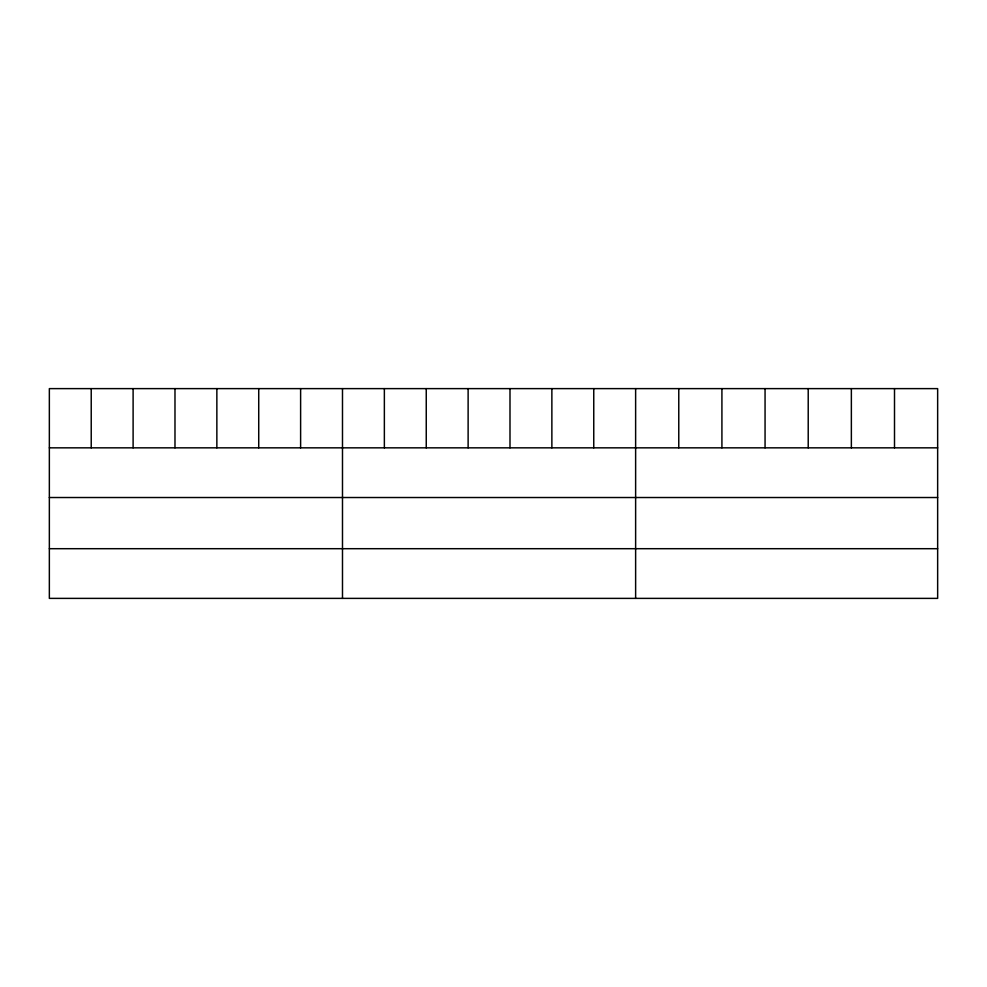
<?xml version="1.0" encoding="UTF-8"?>
<svg xmlns="http://www.w3.org/2000/svg" width="987" height="987" viewBox="0 0 987 987"><rect width="100%" height="100%" fill="white"/><g stroke="black" fill="none" stroke-linecap="round" stroke-linejoin="round"><path stroke-width="1.48" d="M937.65 447.839L937.65 598.381L49.35 598.381L49.35 388.619L937.65 388.619L937.65 447.839L49.35 447.839M49.35 497.522L937.65 497.522M49.35 548.698L937.65 548.698M894.506 388.619L894.506 447.839M851.362 388.619L851.362 447.839M808.217 388.619L808.217 447.839M765.061 388.619L765.061 447.839M721.916 388.619L721.916 447.839M678.772 388.619L678.772 447.839M635.628 388.619L635.628 598.381M593.755 388.619L593.755 447.839M551.869 388.619L551.869 447.839M509.995 388.619L509.995 447.839M468.122 388.619L468.122 447.839M426.248 388.619L426.248 447.839M384.362 388.619L384.362 447.839M342.489 388.619L342.489 598.381M300.616 388.619L300.616 447.839M258.73 388.619L258.73 447.839M216.856 388.619L216.856 447.839M174.983 388.619L174.983 447.839M133.109 388.619L133.109 447.839M91.223 388.619L91.223 447.839"/></g></svg>
